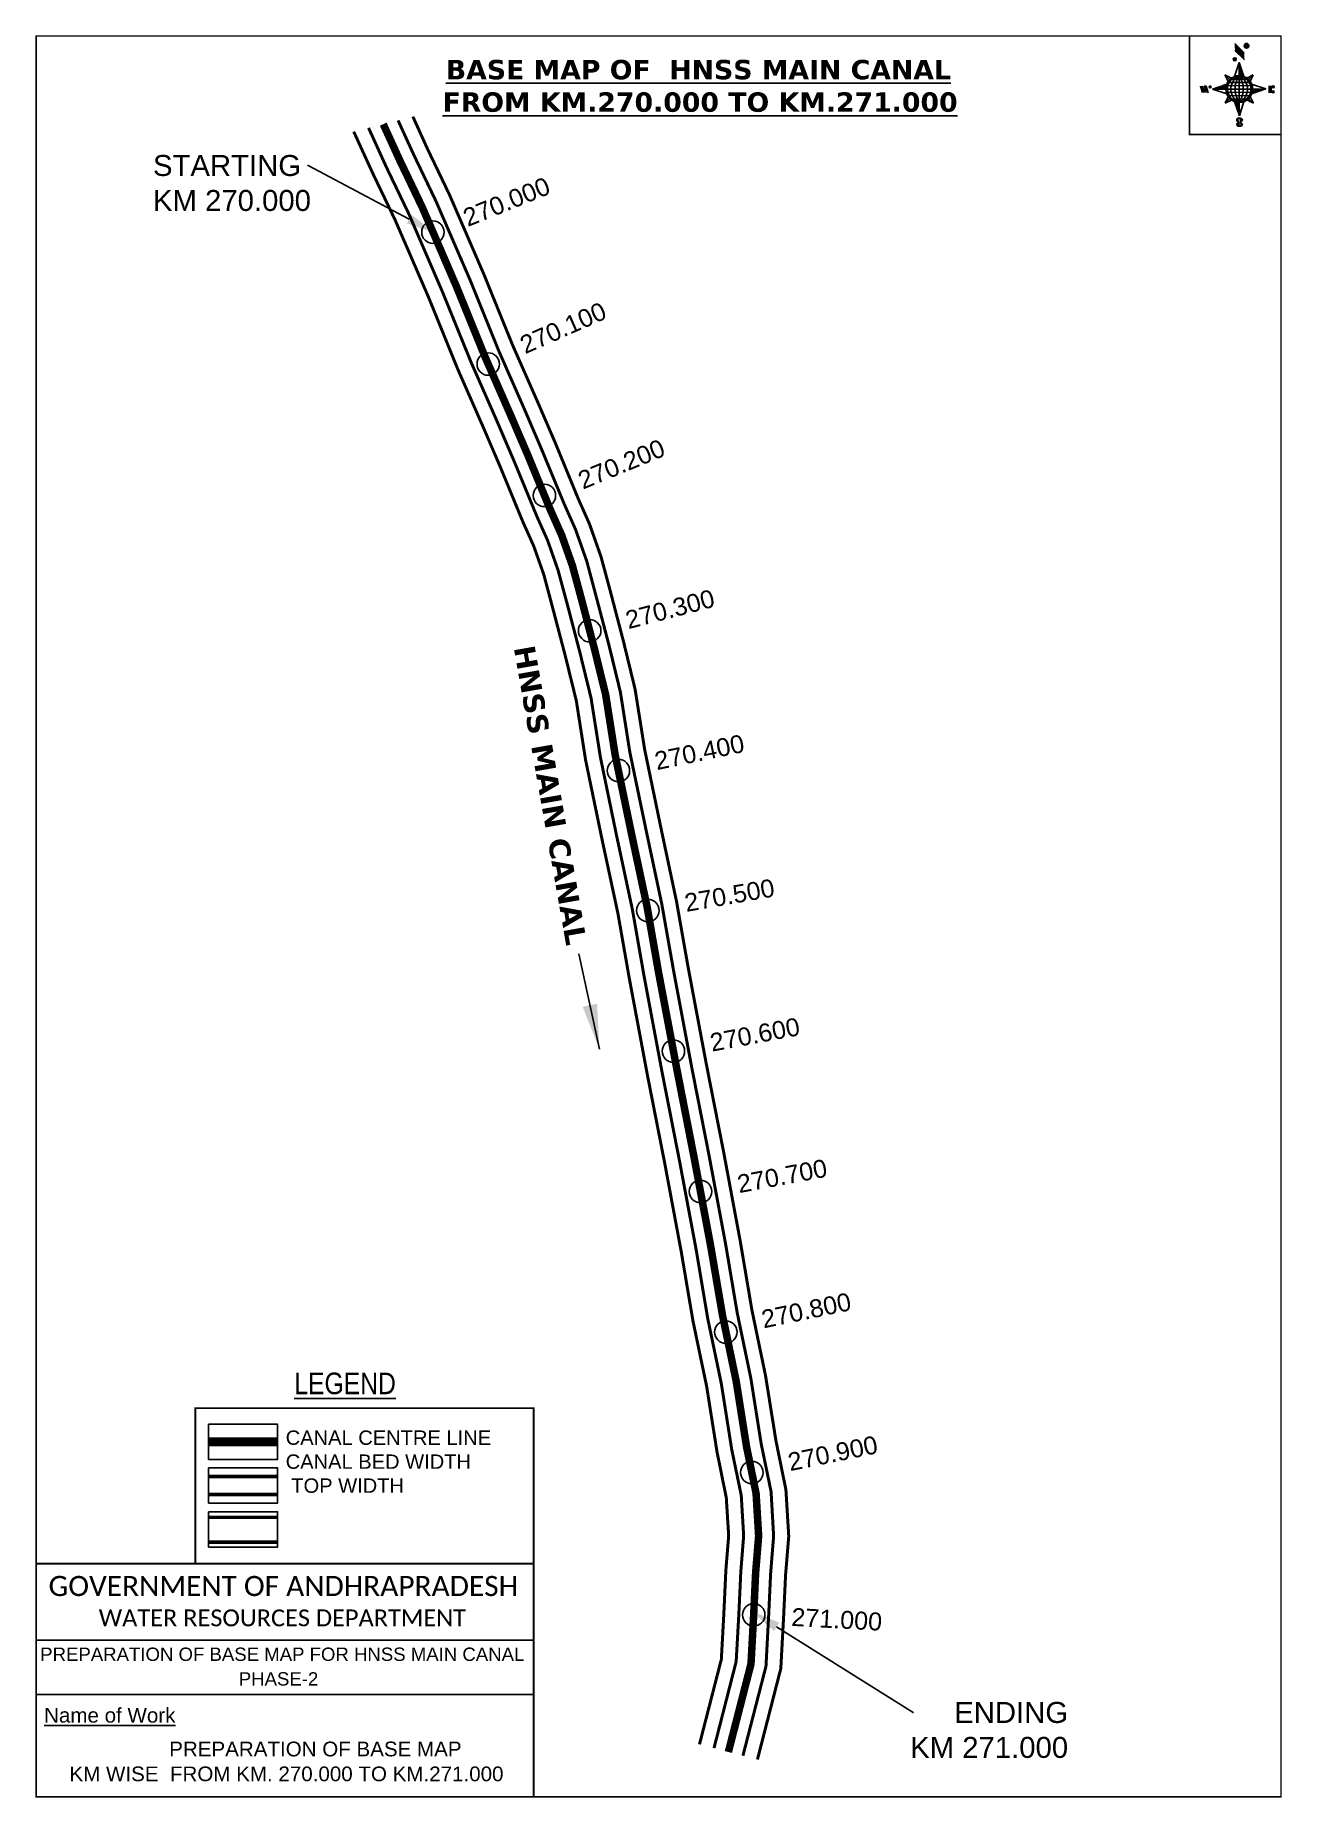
# Model space of a CAD drawing. Header units: inches. Extents: x 763757 to 764589, y 1598760 to 1599937.
import ezdxf
from ezdxf import colors
from ezdxf.entities.mleader import LeaderData, LeaderLine
from ezdxf.enums import TextEntityAlignment as Align
from ezdxf.math import Vec2, Vec3

# ---------------------------------------------------------------- set-up
doc = ezdxf.new("R2010")
doc.units = ezdxf.units.IN
doc.header["$LTSCALE"] = 15
doc.header["$MEASUREMENT"] = 0
doc.header["$PDMODE"] = 32
doc.header["$PDSIZE"] = 15
doc.linetypes.add('HIDDEN2', pattern=[0.1875, 0.125, -0.0625])
for name, color, linetype in [('AQUADUCT', 1, 'Continuous'), ('bord', 1, 'Continuous'), ('CANAL1', 7, 'Continuous'), ('CSMark', 72, 'Continuous'), ('DCBMS', 232, 'Continuous'), ('PAGE', 7, 'Continuous'), ('TEXT', 6, 'Continuous')]:
    doc.layers.add(name, color=color, linetype=linetype)
doc.styles.add('ARIALN', font='ARIALN.TTF')
doc.styles.get("Standard").update_dxf_attribs({"font": 'arial.ttf'})
doc.dimstyles.get("Standard").update_dxf_attribs({"dimtxt": 20, "dimasz": 0.18, "dimexe": 0.18, "dimexo": 0.0625, "dimgap": 0.09, "dimtad": 0, "dimtih": 1, "dimtoh": 1, "dimdec": 4, "dimzin": 0, "dimdsep": 46, "dimtxsty": 'Standard', "dimcen": 0.09, "dimadec": 0, "dimazin": 0, "dimtfac": 1, "dimtdec": 4, "dimtofl": 0, "dimtmove": 0, "dimatfit": 3, "dimfxl": 1, "dimtolj": 1, "dimtzin": 0, "dimarcsym": 0})
pattern_1 = [(267.297113149, (-8720374.938, 50637915.138), (10.5367255337, -0.497431438), [])]
pattern_2 = [(357.297113149, (-8720374.938, 50637915.138), (0.497431438, 10.5367255337), [])]

# ---------------------------------------------------------------- blocks, each defined once
blk = doc.blocks.new('*X26')
at = {"color": 0, "linetype": 'Continuous'}
for p, q in [((6321.6, 240.5), (6322.3, 241.2)), ((6321.6, 240.3), (6322.3, 241)), ((6321.6, 240.1), (6322.3, 240.8)), ((6321.6, 239.9), (6322.4, 240.7)), ((6321.6, 239.8), (6322.4, 240.6)), ((6321.6, 239.6), (6322.5, 240.5)), ((6321.6, 239.4), (6322.5, 240.3)), ((6321.6, 239.2), (6322.6, 240.2)), ((6321.7, 239.1), (6322.6, 240.1)), ((6321.8, 240.8), (6322.4, 241.4)), ((6321.8, 239), (6322.7, 240)), ((6321.8, 239), (6322.8, 239.9)), ((6321.9, 238.9), (6322.9, 239.8)), ((6322, 238.8), (6323, 239.7)), ((6322.1, 241.3), (6322.4, 241.6)), ((6322.1, 238.7), (6323.1, 239.6)), ((6322.2, 238.6), (6323.1, 239.6)), ((6322.3, 238.5), (6323.2, 239.5)), ((6322.4, 238.5), (6323.3, 239.4)), ((6322.5, 238.4), (6323.4, 239.3)), ((6322.7, 238.4), (6323.6, 239.3)), ((6322.8, 238.3), (6323.7, 239.2)), ((6322.9, 238.3), (6323.8, 239.1)), ((6323.1, 238.2), (6323.9, 239.1)), ((6323.2, 238.2), (6324, 239)), ((6323.3, 238.2), (6324.2, 239)), ((6323.5, 238.1), (6324.3, 238.9)), ((6323.7, 238.1), (6324.4, 238.9)), ((6323.8, 238.1), (6324.6, 238.8)), ((6324.1, 238.2), (6324.7, 238.8)), ((6324.3, 238.3), (6324.9, 238.8)), ((6324.6, 238.3), (6325.1, 238.8)), ((6324.8, 238.4), (6325.2, 238.8)), ((6325.1, 238.5), (6325.4, 238.8)), ((6325.4, 238.6), (6325.6, 238.8))]:
    blk.add_line(p, q, dxfattribs=at)
blk = doc.blocks.new('*X25')
at = {"color": 0, "linetype": 'Continuous'}
for p, q in [((6324.4, 240.3), (6324.5, 240.4)), ((6324.6, 240.3), (6324.8, 240.5)), ((6324.7, 240.2), (6325, 240.5)), ((6324.8, 240.2), (6325.2, 240.6)), ((6325, 240.1), (6325.5, 240.6)), ((6325.1, 240.1), (6325.6, 240.6)), ((6325.2, 240), (6325.8, 240.6)), ((6325.3, 240), (6326, 240.6)), ((6325.4, 239.9), (6326.1, 240.6)), ((6325.5, 239.8), (6326.2, 240.5)), ((6325.6, 239.8), (6326.3, 240.5)), ((6325.7, 239.7), (6326.5, 240.4)), ((6325.9, 239.6), (6326.6, 240.3)), ((6326, 239.5), (6326.7, 240.3)), ((6326, 239.4), (6326.8, 240.2)), ((6326.1, 239.3), (6327, 240.2)), ((6326.2, 239.3), (6327.1, 240.1)), ((6326.3, 239.2), (6327.1, 240)), ((6326.4, 239.1), (6327.2, 239.9)), ((6326.5, 239), (6327.3, 239.8)), ((6326.5, 238.9), (6327.4, 239.7)), ((6326.6, 238.8), (6327.5, 239.6)), ((6326.7, 238.7), (6327.5, 239.5)), ((6326.8, 238.6), (6327.6, 239.4)), ((6326.8, 238.5), (6327.7, 239.3)), ((6326.8, 236.5), (6327.4, 237)), ((6326.9, 238.3), (6327.8, 239.2)), ((6326.9, 238.2), (6327.9, 239.1)), ((6326.9, 236.8), (6327.6, 237.4)), ((6327, 238.1), (6327.8, 239)), ((6327, 237.9), (6327.8, 238.8)), ((6327, 237.8), (6327.8, 238.6)), ((6327, 237.6), (6327.8, 238.4)), ((6327, 237.4), (6327.8, 238.2)), ((6327, 237.3), (6327.8, 238)), ((6327, 237.1), (6327.8, 237.9))]:
    blk.add_line(p, q, dxfattribs=at)
blk = doc.blocks.new('H')
at = {"layer": 'bord', "extrusion": (0.000427885, 0.004792, 0.999988)}
h = blk.add_hatch(dxfattribs=at)
h.set_pattern_fill('LINE', color=8, scale=84.387686, angle=-2.7029, style=0)
h.set_pattern_definition(pattern_2)
h.paths.add_polyline_path([(-492, 786, -0.090992), (-448, 775), (-486, 912)])
h = blk.add_hatch(dxfattribs=at)
h.set_pattern_fill('LINE', color=8, scale=84.387686, angle=-92.7029, style=0)
h.set_pattern_definition(pattern_1)
h.paths.add_polyline_path([(-625, 665, -0.090992), (-615, 710), (-751, 671)])
h = blk.add_hatch(dxfattribs=at)
h.set_pattern_fill('LINE', color=8, scale=84.387686, angle=-2.7029, style=0)
h.set_pattern_definition(pattern_2)
h.paths.add_polyline_path([(-504, 533, -0.090992), (-549, 543), (-510, 406)])
h = blk.add_hatch(dxfattribs=at)
h.set_pattern_fill('LINE', color=8, scale=84.387686, angle=-92.7029, style=0)
h.set_pattern_definition(pattern_1)
h.paths.add_polyline_path([(-246, 647), (-372, 653, -0.090992), (-382, 609)])
for p, q in [((-519, 1020, -1217), (-435, 927, -1216)), ((-516, 1087, -1217), (-432, 994, -1217)), ((-538, 774, -1216), (-487, 906, -1216)), ((-487, 906, -1216), (-493, 780, -1216)), ((-487, 906, -1216), (-448, 769, -1216)), ((-865, 701, -1215), (-847, 638, -1215)), ((-847, 700, -1215), (-829, 637, -1215)), ((-829, 699, -1215), (-811, 636, -1215)), ((-829, 699, -1215), (-811, 698, -1215)), ((-811, 698, -1215), (-794, 635, -1215)), ((-752, 665, -1215), (-615, 704, -1215)), ((-627, 794, -1216), (-567, 760, -1216)), ((-627, 794, -1216), (-584, 747, -1215)), ((-599, 731, -1215), (-627, 794, -1216)), ((-421, 753, -1216), (-359, 781, -1216)), ((-359, 781, -1216), (-405, 739, -1216)), ((-359, 781, -1216), (-392, 721, -1215)), ((-379, 693, -1215), (-246, 641, -1215)), ((-213, 669, -1215), (-217, 601, -1215)), ((-752, 665, -1215), (-625, 659, -1215)), ((-619, 614, -1215), (-752, 665, -1215)), ((-639, 526, -1214), (-606, 585, -1215)), ((-639, 526, -1214), (-593, 568, -1215)), ((-577, 553, -1215), (-639, 526, -1214)), ((-511, 400, -1214), (-549, 537, -1214)), ((-460, 533, -1215), (-511, 400, -1214)), ((-505, 527, -1214), (-511, 400, -1214)), ((-371, 513, -1214), (-431, 546, -1215)), ((-371, 513, -1214), (-414, 560, -1215)), ((-399, 576, -1215), (-371, 513, -1214)), ((-246, 641, -1215), (-383, 603, -1215)), ((-373, 647, -1215), (-246, 641, -1215)), ((-197, 600, -1215), (-194, 668, -1215))]:
    blk.add_line(p, q, dxfattribs=at)
at = {"layer": 'bord', "color": 8, "linetype": 'ByBlock', "extrusion": (0.000427885, 0.004792, 0.999988)}
for p, q in [((-375, 679, -1215), (-620, 691, -1215)), ((-386, 711, -1215), (-605, 722, -1215)), ((-411, 744, -1216), (-578, 752, -1216)), ((-493, 780, -1216), (-505, 527, -1214)), ((-373, 647, -1215), (-625, 659, -1215)), ((-378, 616, -1215), (-623, 628, -1215)), ((-392, 585, -1215), (-611, 595, -1215)), ((-420, 555, -1215), (-587, 562, -1215))]:
    blk.add_line(p, q, dxfattribs=at)
at = {"layer": 'bord', "extrusion": (0.000427885, 0.004792, 0.999988), "elevation": -1212}
for points, const_width in [([(-522, 960), (-516, 1093)], 1.61), ([(-434, 933), (-428, 1066)], 1.61), ([(-870, 707), (-846, 706)], 0.642), ([(-829, 643), (-821, 678)], 0.642), ([(-793, 641), (-782, 694)], 0.642), ([(-223, 676), (-174, 673)], 0.706), ([(-829, 643), (-855, 644)], 0.642), ([(-811, 642), (-784, 641)], 0.642), ([(-177, 605), (-226, 607)], 0.706), ([(-195, 645), (-185, 644)], 0.706)]:
    blk.add_lwpolyline(points, dxfattribs=dict(at, const_width=const_width))
for points, const_width in [([(-414, 1073, 1), (-398, 1058, 1)], 22.3), ([(-530, 950, 1), (-520, 939, 1)], 14.8), ([(-776, 697, 1), (-769, 690, 1)], 8.9), ([(-180, 618, 1), (-173, 611, 1)], 9.79), ([(-178, 667, 1), (-171, 660, 1)], 9.79), ([(-490, 362, 1), (-498, 369, 1)], 11.1), ([(-525, 322, 1), (-533, 329, 1)], 11.1)]:
    blk.add_lwpolyline(points, format="xyb", close=True, dxfattribs=dict(at, const_width=const_width))
for points in [[(-537, 317), (-531, 310), (-520, 307), (-505, 307), (-494, 310), (-486, 318), (-487, 326), (-491, 333), (-494, 336), (-503, 341), (-522, 347), (-530, 352), (-534, 355), (-537, 363), (-537, 373), (-530, 381), (-520, 384), (-504, 384), (-493, 380), (-487, 373)], [(-522, 348), (-526, 354), (-528, 361), (-528, 371), (-526, 375), (-521, 381), (-515, 384)], [(-505, 307), (-499, 312), (-497, 319), (-497, 327), (-501, 335), (-509, 343)]]:
    blk.add_lwpolyline(points, dxfattribs=at)
at = {"layer": 'bord', "extrusion": (0.000427885, 0.004792, 0.999988)}
for centre, radius in [((-406, 1065, -1212), 22.3), ((-525, 944, -1212), 14.8), ((-773, 694, -1212), 8.9), ((-498, 659, -1212), 127), ((-177, 615, -1212), 9.79), ((-174, 663, -1212), 9.79), ((-494, 365, -1212), 11.1), ((-529, 325, -1212), 11.1)]:
    blk.add_circle(centre, radius, dxfattribs=at)
at = {"layer": 'bord', "color": 8, "linetype": 'ByBlock', "extrusion": (0.000427885, 0.004792, 0.999988)}
for centre, radius, start, end in [((-482, 658, -1212), 128, 94.9254, 259.6691), ((-437, 656, -1212), 141, 113.2864, 241.308), ((-316, 651, -1212), 222, 142.5892, 212.0053), ((-560, 662, -1212), 141, 293.2864, 61.308), ((-681, 668, -1212), 222, 322.5892, 32.0053), ((-515, 660, -1212), 128, 274.9254, 79.6691)]:
    blk.add_arc(centre, radius, start, end, dxfattribs=at)
at = {"layer": 'bord', "extrusion": (0.000427885, 0.004792, 0.999988)}
for points in [[(-516, 1093, -1212), (-431, 1000, -1212), (-519, 1026, -1212), (-434, 933, -1212)], [(-864, 707, -1212), (-846, 706, -1212), (-846, 644, -1212), (-829, 643, -1212)], [(-829, 705, -1212), (-811, 704, -1212), (-811, 642, -1212), (-793, 641, -1212)], [(-193, 674, -1212), (-197, 606, -1212), (-213, 675, -1212), (-216, 607, -1212)]]:
    blk.add_solid(points, dxfattribs=at)
at = {"layer": 'bord', "extrusion": (0.000427885, 0.004792, 0.999988), "xscale": 7.977342409717546, "yscale": 7.977342408231451, "zscale": 7.977342408476333, "rotation": 138.0840426661453}
for name, p in [('*X25', (38301, -31929, -1212)), ('*X26', (38314, -31951, -1212))]:
    blk.add_blockref(name, p, dxfattribs=at)

msp = doc.modelspace()

# ---------------------------------------------------------------- linework, layer by layer
at = {"layer": 'CANAL1', "color": 1, "linetype": 'HIDDEN2', "ltscale": 8, "const_width": 5}
msp.add_lwpolyline([(763989.3, 1599877.5), (764000.5, 1599853), (764015.4, 1599821.9), (764038.1, 1599769.3), (764057.3, 1599722.1), (764073.8, 1599684.5), (764085.6, 1599657.1), (764100.9, 1599620), (764108.4, 1599603.2), (764115.6, 1599582.8), (764121.9, 1599559.4), (764130.2, 1599527.6), (764137.8, 1599496.6), (764144.1, 1599456.6), (764155, 1599404), (764165.5, 1599354.8), (764173.1, 1599311.3), (764185.5, 1599245.7), (764196.8, 1599187.8), (764207.9, 1599128.6), (764215.8, 1599082.3), (764224.9, 1599038.6), (764231.8, 1598994.9), (764238.2, 1598963.5), (764239.9, 1598935.2), (764237.9, 1598910.7), (764236.6, 1598882.8), (764234.8, 1598849.8), (764219.7, 1598791)], dxfattribs=at)
at = {"layer": 'CANAL1', "color": 5, "const_width": 2}
for points in [[(763999.2, 1599880), (764009.6, 1599857.2), (764024.5, 1599826.1), (764047.4, 1599773.2), (764066.5, 1599726), (764083, 1599688.5), (764094.8, 1599661), (764110.1, 1599624), (764117.7, 1599606.9), (764125.2, 1599585.7), (764131.5, 1599562), (764139.9, 1599530.1), (764147.6, 1599498.5), (764153.9, 1599458.4), (764164.8, 1599406.1), (764175.3, 1599356.7), (764183, 1599313.1), (764195.3, 1599247.6), (764206.7, 1599189.7), (764217.8, 1599130.3), (764225.6, 1599084.1), (764234.7, 1599040.4), (764241.6, 1598996.7), (764248.2, 1598964.8), (764249.9, 1598935.1), (764247.9, 1598910.1), (764246.6, 1598882.3), (764244.8, 1598848.2), (764229.4, 1598788.5)], [(763979.5, 1599875), (763991.4, 1599848.8), (764006.3, 1599817.8), (764028.9, 1599765.4), (764048.1, 1599718.2), (764064.7, 1599680.5), (764076.4, 1599653.2), (764091.7, 1599616.1), (764099.1, 1599599.5), (764106, 1599579.8), (764112.2, 1599556.9), (764120.5, 1599525.2), (764128, 1599494.6), (764134.3, 1599454.8), (764145.2, 1599402), (764155.7, 1599352.9), (764163.3, 1599309.5), (764175.6, 1599243.9), (764187, 1599185.9), (764198.1, 1599126.8), (764205.9, 1599080.4), (764215, 1599036.8), (764221.9, 1598993.1), (764228.3, 1598962.2), (764229.9, 1598935.3), (764228, 1598911.4), (764226.7, 1598883.3), (764224.9, 1598851.3), (764210.1, 1598793.6)]]:
    msp.add_lwpolyline(points, dxfattribs=at)
at = {"layer": 'CANAL1', "color": 200, "const_width": 2}
for points in [[(764009.1, 1599882.5), (764018.6, 1599861.5), (764033.6, 1599830.2), (764056.6, 1599777), (764075.7, 1599729.9), (764092.2, 1599692.5), (764104.1, 1599664.9), (764119.3, 1599627.9), (764127, 1599610.6), (764134.7, 1599588.7), (764141.2, 1599564.6), (764149.6, 1599532.5), (764157.4, 1599500.5), (764163.8, 1599460.2), (764174.6, 1599408.1), (764185.1, 1599358.6), (764192.8, 1599314.9), (764205.1, 1599249.5), (764216.5, 1599191.6), (764227.6, 1599132.1), (764235.4, 1599086), (764244.5, 1599042.2), (764251.5, 1598998.5), (764258.1, 1598966.1), (764260, 1598935), (764257.9, 1598909.5), (764256.6, 1598881.8), (764254.7, 1598846.7), (764239.1, 1598786)], [(763969.6, 1599872.5), (763982.4, 1599844.5), (763997.2, 1599813.6), (764019.7, 1599761.6), (764038.9, 1599714.3), (764055.5, 1599676.5), (764067.2, 1599649.3), (764082.5, 1599612.1), (764089.8, 1599595.8), (764096.5, 1599576.8), (764102.5, 1599554.3), (764110.8, 1599522.7), (764118.2, 1599492.6), (764124.4, 1599453), (764135.4, 1599399.9), (764145.9, 1599351), (764153.5, 1599307.7), (764165.8, 1599242), (764177.2, 1599184), (764188.2, 1599125.1), (764196.1, 1599078.5), (764205.2, 1599035), (764212.1, 1598991.4), (764218.3, 1598960.8), (764219.9, 1598935.4), (764218, 1598912), (764216.7, 1598883.8), (764215, 1598852.8), (764200.4, 1598796.1)]]:
    msp.add_lwpolyline(points, dxfattribs=at)
at = {"layer": 'CANAL1', "color": 1, "linetype": 'HIDDEN2', "ltscale": 100, "const_width": 6, "elevation": -0.4}
msp.add_lwpolyline([(763918.8, 1598998.1), (763872.7, 1598998.1)], dxfattribs=at)
at = {"layer": 'CANAL1', "color": 5, "const_width": 2.4, "elevation": -0.4}
for points in [[(763918.8, 1598974.8), (763872.7, 1598974.8)], [(763918.8, 1598962.8), (763872.7, 1598962.8)]]:
    msp.add_lwpolyline(points, dxfattribs=at)
at = {"layer": 'CANAL1', "color": 200, "const_width": 2.4, "elevation": -0.4}
for points in [[(763918.8, 1598947.6), (763872.7, 1598947.6)], [(763918.8, 1598931.1), (763872.7, 1598931.1)]]:
    msp.add_lwpolyline(points, dxfattribs=at)
at = {"layer": 'CSMark', "color": 3}
for p in [(764022.5, 1599805.4), (764059.4, 1599717.4), (764096.9, 1599629.7), (764127.1, 1599539.4), (764146.3, 1599446), (764165.9, 1599352.7), (764183, 1599258.8), (764201.1, 1599165.1), (764218, 1599071.3), (764235.4, 1598977.5), (764236.6, 1598882.5)]:
    msp.add_point(p, dxfattribs=at)
at = {"layer": 'PAGE', "const_width": 1}
msp.add_lwpolyline([(764588.6, 1598761.1), (764588.6, 1599936.3), (763757.6, 1599936.3), (763757.6, 1598761.1), (764588.6, 1598761.1)], dxfattribs=at)
at = {"layer": 'PAGE'}
for points, const_width in [([(764588.6, 1599936.3), (764527.5, 1599936.3), (764527.5, 1599870.6), (764588.6, 1599870.6)], 1), ([(763863.9, 1599020.5), (764089.7, 1599020.5), (764089.7, 1598916.7), (763863.9, 1598916.7)], 1.2), ([(763757.6, 1598916.7), (764089.7, 1598916.7), (764089.7, 1598761.1), (763757.6, 1598761.1)], 1.2)]:
    msp.add_lwpolyline(points, close=True, dxfattribs=dict(at, const_width=const_width))
at = {"layer": 'PAGE', "elevation": -0.4}
for points in [[(763872.7, 1599009.8), (763918.8, 1599009.8), (763918.8, 1598986.3), (763872.7, 1598986.3)], [(763872.7, 1598980.6), (763918.8, 1598980.6), (763918.8, 1598957.1), (763872.7, 1598957.1)], [(763872.7, 1598951.3), (763918.8, 1598951.3), (763918.8, 1598927.8), (763872.7, 1598927.8)]]:
    msp.add_lwpolyline(points, close=True, dxfattribs=at)
at = {"layer": 'PAGE'}
for points in [[(763757.6, 1598865.7), (764089.7, 1598865.7)], [(763757.6, 1598829.4), (764089.7, 1598829.4)]]:
    msp.add_lwpolyline(points, dxfattribs=at)

# ---------------------------------------------------------------- block references
at = {"layer": 'AQUADUCT', "color": 1, "xscale": 0.0703495379661093, "yscale": 0.07034953800030053, "zscale": 0.07034953795990817, "rotation": 3.078330607406165}
msp.add_blockref('H', (764598.2, 1599856.9, 85.4), dxfattribs=at)

# ---------------------------------------------------------------- texts
at = {"layer": 'CANAL1', "insert": (764090, 1599531.5), "char_height": 14, "width": 205.129, "attachment_point": 1, "rotation": 279.9984}
msp.add_mtext('\\pi0.96322;{\\fVerdana|b1|i0|c0|p34;HNSS MAIN CANAL}', dxfattribs=at)
at = {"layer": 'CSMark', "color": 1}
for s, rotation, p in [('270.000', 21.9913, (764043.5, 1599814.4)), ('270.100', 23.7159, (764081.6, 1599729.4)), ('270.200', 22.4041, (764120.3, 1599639.1)), ('270.300', 14.6163, (764151.4, 1599546.2)), ('270.400', 11.7371, (764170.7, 1599452.2)), ('270.500', 9.9699, (764190.6, 1599357.6)), ('270.600', 10.6446, (764207.6, 1599264.3)), ('270.700', 10.5886, (764225.8, 1599169.9)), ('270.800', 11.7678, (764242, 1599079.6)), ('270.900', 11.5866, (764259.7, 1598984.3)), ('271.000', 356.8858, (764261.8, 1598881.2))]:
    msp.add_text(s, height=12, rotation=rotation, dxfattribs=at).set_placement(p, align=Align.MIDDLE_LEFT)
at = {"layer": 'PAGE', "extrusion": (0.000201441, 0.004807, 0.999988), "style": 'ARIALN'}
msp.add_text('%%ULEGEND', height=14.4, rotation=359.9999, dxfattribs=at).set_placement((763963.8, 1599017.8, 7840.2), align=Align.MIDDLE)
at = {"layer": 'PAGE', "extrusion": (0.000201441, 0.004807, 0.999988)}
for s, height, p in [('PREPARATION OF BASE MAP FOR HNSS MAIN CANAL', 8.878, (763760.3, 1598832.6, 7839.3)), ('%%UName of Work', 9.822, (763762.9, 1598791.4, 7837.9))]:
    msp.add_text(s, height=height, rotation=359.9999, dxfattribs=at).set_placement(p)
for s, height, p in [('PHASE-2', 8.88, (763919.4, 1598820.6, 7839.2)), ('PREPARATION OF BASE MAP', 9.822, (763944, 1598773.8, 7838)), ('KM WISE  FROM KM. 270.000 TO KM.271.000', 9.822, (763924.7, 1598757.2, 7838))]:
    msp.add_text(s, height=height, rotation=359.9999, dxfattribs=at).set_placement(p, align=Align.MIDDLE_CENTER)
at = {"layer": 'PAGE', "extrusion": (0.000201441, 0.004807, 0.999988), "attachment_point": 1, "text_direction": (1, -1e-06, -0.000201)}
for s, insert, char_height, width in [('CANAL CENTRE LINE CANAL BED WIDTH {\\H2.3717x; }\\P TOP WIDTH{\\H1.9152x; }', (763924.2, 1599005.6, -0.4), 9.6, 168.926), ('\\pi3.5885;{\\fCalibri|b0|i0|c0|p34;\\H1.3333x;GOVERNMENT OF ANDHRAPRADESH\\P\\pi37.073;\\H0.83998x;WATER RESOURCES DEPARTMENT}', (763762.3, 1598908.5, -1.3), 10.059, 321.276)]:
    msp.add_mtext(s, dxfattribs=dict(at, insert=insert, char_height=char_height, width=width))
at = {"layer": 'TEXT', "color": 1, "insert": (764009.3, 1599920.4), "char_height": 13, "width": 379.826, "attachment_point": 1}
msp.add_mtext('\\pi21.755;{\\fVerdana|b1|i0|c0|p34;\\LBASE MAP OF  HNSS MAIN CANAL \\P\\pi19.564;FROM KM.270.000 TO KM.271.000}', dxfattribs=at)

# ---------------------------------------------------------------- leaders
at = {"layer": 'CANAL1'}
msp.add_leader([(764133.6, 1599260.1), (764119.8, 1599323.7)], dimstyle='Standard', override={"dimasz": 30, "dimgap": 0.09, "dimtad": 0}, dxfattribs=at)
at = {"layer": 'DCBMS', "color": 5}
ml = msp.add_multileader_mtext('Standard', dxfattribs=at)
ml.set_content('STARTING\\PKM 270.000', color=5)
ml.set_leader_properties()
ml.build(insert=Vec2(0, 0))
ml.multileader.update_dxf_attribs({"dogleg_length": 0.36, "arrow_head_size": 20})
ctx = ml.context
ctx.base_point, ctx.char_height, ctx.arrow_head_size, ctx.landing_gap_size, ctx.plane_origin = Vec3(763835.5, 1599849.8), 14, 20, 0.09, Vec3(764006.4, 1599922.6)
notes = []
notes.append((ctx, [(0, (1, 1, 0), (763939.1, 1599849.8), (-1, 0), 0.36, [(0, [(764024.3, 1599804.8)], 0, [])])]))
ctx.mtext.insert, ctx.mtext.flow_direction = Vec3(763835.6, 1599856.9), 5
for ctx, leaders in notes:
    for number, flags, end, landing, length, lines in leaders:
        leader = LeaderData()
        leader.index, (leader.has_last_leader_line, leader.has_dogleg_vector, leader.attachment_direction) = number, flags
        leader.last_leader_point, leader.dogleg_vector, leader.dogleg_length = Vec3(end), Vec3(landing), length
        for number, points, colour, breaks in lines:
            line = LeaderLine()
            line.index, line.vertices, line.color, line.breaks = number, Vec3.list(points), colors.encode_raw_color(colour), breaks
            leader.lines.append(line)
        ctx.leaders.append(leader)

# ---------------------------------------------------------------- next in the draw order: leaders
ml = msp.add_multileader_mtext('Standard', dxfattribs=at)
ml.set_content('ENDING \\PKM 271.000', color=5)
ml.set_leader_properties()
ml.build(insert=Vec2(0, 0))
ml.multileader.update_dxf_attribs({"dogleg_length": 0.36, "arrow_head_size": 20})
ctx = ml.context
ctx.base_point, ctx.char_height, ctx.arrow_head_size, ctx.landing_gap_size, ctx.plane_origin = Vec3(764343.3, 1598817.3), 14, 20, 0.09, Vec3(764487, 1599029.6)
ctx.text_align_type = 2
notes = []
notes.append((ctx, [(1, (1, 1, 0), (764343, 1598817.3), (1, 0), 0.36, [(0, [(764235, 1598885.2)], 0, [])])]))
ctx.mtext.insert, ctx.mtext.width, ctx.mtext.alignment, ctx.mtext.flow_direction = Vec3(764446.5, 1598824.4), 109.049, 3, 5
ctx.mtext.has_bg_fill, ctx.mtext.bg_color, ctx.mtext.bg_scale_factor, ctx.mtext.bg_transparency, ctx.mtext.use_window_bg_color = 1, -1027028792, 1.5, 0, 1
for ctx, leaders in notes:
    for number, flags, end, landing, length, lines in leaders:
        leader = LeaderData()
        leader.index, (leader.has_last_leader_line, leader.has_dogleg_vector, leader.attachment_direction) = number, flags
        leader.last_leader_point, leader.dogleg_vector, leader.dogleg_length = Vec3(end), Vec3(landing), length
        for number, points, colour, breaks in lines:
            line = LeaderLine()
            line.index, line.vertices, line.color, line.breaks = number, Vec3.list(points), colors.encode_raw_color(colour), breaks
            leader.lines.append(line)
        ctx.leaders.append(leader)

doc.saveas('drawing.dxf')
